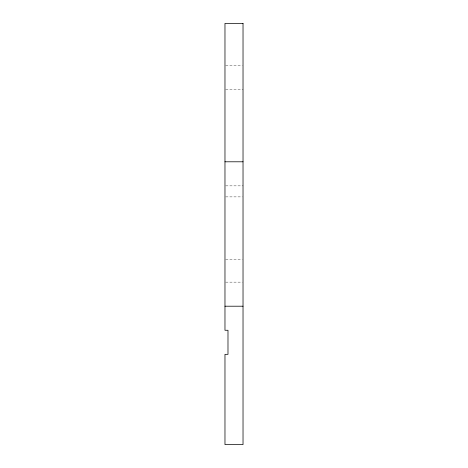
<?xml version="1.0" encoding="UTF-8"?>
<svg xmlns="http://www.w3.org/2000/svg" width="468" height="468" viewBox="0 0 468 468"><rect width="100%" height="100%" fill="white"/><g stroke="black" fill="none" stroke-linecap="round" stroke-linejoin="round"><path stroke-width="0.35" stroke-dasharray="2.34 1.75" d="M225.693 65.52L242.301 65.52M225.693 89.587L243.027 89.587M225.699 185.86L243.027 185.86M225.699 196.882L242.307 196.882M225.699 259.196L242.307 259.196M225.699 282.14L242.307 282.14"/><path stroke-width="0.7" d="M224.973 161.793L243.027 161.793M224.973 306.207L243.027 306.207M243.027 23.4L224.973 23.4L224.973 330.273L227.986 330.273L227.986 354.34L224.973 354.34L224.973 444.6L243.027 444.6L243.027 23.4"/></g></svg>
